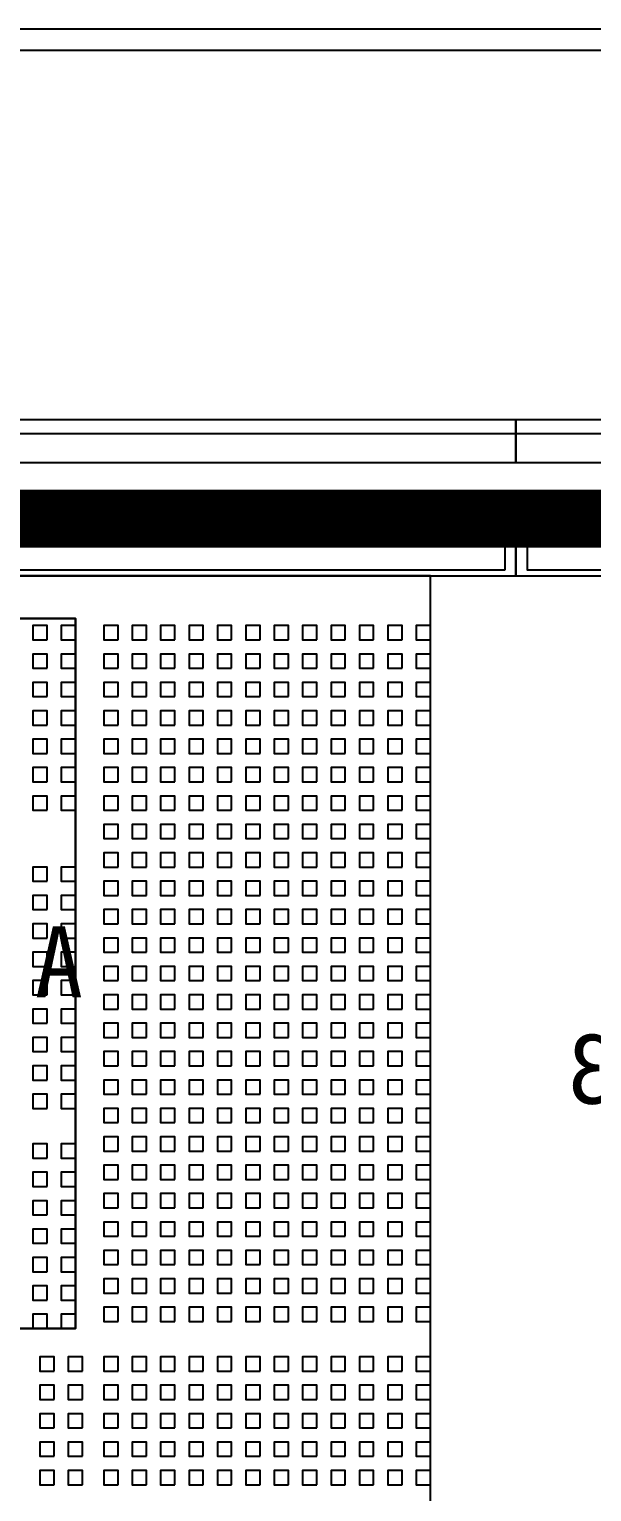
# Model space of a CAD drawing. Header units: millimetres. Extents: x 427 to 2444, y 137 to 817.
# Drawn here: x 1588.8869 to 1588.9266, y 289.1574 to 289.2604 of the extents above; entities that cross this region are included whole.
import ezdxf
from ezdxf.enums import TextEntityAlignment as Align

# ---------------------------------------------------------------- set-up
doc = ezdxf.new("R2010")
doc.units = ezdxf.units.MM
for name, color, linetype in [('L0', 211, 'Continuous'), ('L10', 2, 'Continuous'), ('L102', 91, 'Continuous'), ('L114', 213, 'Continuous'), ('L223', 133, 'Continuous'), ('L240', 60, 'Continuous'), ('L241', 200, 'Continuous'), ('L242', 51, 'Continuous'), ('L245', 53, 'Continuous'), ('L31', 1, 'Continuous'), ('L59', 140, 'Continuous'), ('L70', 190, 'Continuous'), ('L72', 70, 'Continuous'), ('L73', 110, 'Continuous'), ('L74', 230, 'Continuous'), ('L75', 30, 'Continuous'), ('L76', 131, 'Continuous'), ('L98', 150, 'Continuous')]:
    doc.layers.add(name, color=color, linetype=linetype)
doc.styles.add('txt', font='simhei.ttf')

# ---------------------------------------------------------------- blocks, each defined once
blk = doc.blocks.new('HX8394_F_PAD')
at = {"layer": 'L0'}
blk.add_lwpolyline([(-13.86, -0.4025), (-13.86, 0.4025), (13.86, 0.4025), (13.86, -0.4025), (-13.86, -0.4025)], close=True, dxfattribs=at)
at = {"layer": 'L10'}
blk.add_lwpolyline([(13.655998, 0.318498), (13.655998, 0.396502), (13.756002, 0.396502), (13.756002, 0.318498), (13.655998, 0.318498)], close=True, dxfattribs=at)
at = {"layer": 'L241'}
for points in [[(-13.9, -0.435), (-13.9, 0.435), (13.9, 0.435), (13.9, -0.435), (-13.9, -0.435)], [(13.656, 0.3185), (13.656, 0.3965), (13.756, 0.3965), (13.756, 0.3185), (13.656, 0.3185)]]:
    blk.add_lwpolyline(points, close=True, dxfattribs=at)
at = {"layer": 'L70'}
blk.add_lwpolyline([(13.656, 0.3185), (13.656, 0.3965), (13.756, 0.3965), (13.756, 0.3185), (13.656, 0.3185)], close=True, dxfattribs=at)
at = {"layer": 'L72'}
blk.add_lwpolyline([(13.656, 0.3185), (13.656, 0.3965), (13.756, 0.3965), (13.756, 0.3185), (13.656, 0.3185)], close=True, dxfattribs=at)
at = {"layer": 'L73'}
blk.add_lwpolyline([(13.656, 0.3185), (13.656, 0.3965), (13.756, 0.3965), (13.756, 0.3185), (13.656, 0.3185)], close=True, dxfattribs=at)
at = {"layer": 'L74'}
blk.add_lwpolyline([(13.656, 0.3185), (13.656, 0.3965), (13.756, 0.3965), (13.756, 0.3185), (13.656, 0.3185)], close=True, dxfattribs=at)
at = {"layer": 'L75'}
blk.add_lwpolyline([(13.656, 0.3185), (13.656, 0.3965), (13.756, 0.3965), (13.756, 0.3185), (13.656, 0.3185)], close=True, dxfattribs=at)
at = {"layer": 'L76'}
blk.add_lwpolyline([(13.656, 0.3185), (13.656, 0.3965), (13.756, 0.3965), (13.756, 0.3185), (13.656, 0.3185)], close=True, dxfattribs=at)
at = {"layer": 'L98'}
blk.add_lwpolyline([(13.655999, 0.318499), (13.655999, 0.396501), (13.756001, 0.396501), (13.756001, 0.318499), (13.655999, 0.318499)], close=True, dxfattribs=at)
blk = doc.blocks.new('ALI_KEY_MTOP_930UM')
at = {"layer": 'L223'}
blk.add_lwpolyline([(-0.025, -0.025), (-0.025, 0.025), (0.025, 0.025), (0.025, -0.025), (-0.025, -0.025)], close=True, dxfattribs=at)
at = {"layer": 'L241'}
blk.add_lwpolyline([(-0.025, -0.025), (-0.025, 0.025), (0.025, 0.025), (0.025, -0.025), (-0.025, -0.025)], close=True, dxfattribs=at)
at = {"layer": 'L242'}
for points in [[(-0.00875, -0.02), (-0.00875, -0.00875), (-0.02, -0.00875), (-0.02, 0.00875), (-0.00875, 0.00875), (-0.00875, 0.02), (0.00875, 0.02), (0.00875, 0.00875), (0.02, 0.00875), (0.02, -0.00875), (0.00875, -0.00875), (0.00875, -0.02), (-0.00875, -0.02)], [(-0.02, 0.013), (-0.02, 0.02), (-0.013, 0.02), (-0.013, 0.013), (-0.02, 0.013)]]:
    blk.add_lwpolyline(points, close=True, dxfattribs=at)
blk = doc.blocks.new('ILI9881C_AA_NTBUMP_PM_875UM')
at = {"layer": 'L241'}
blk.add_lwpolyline([(-13.92, -0.4375), (-13.92, 0.4375), (13.92, 0.4375), (13.92, -0.4375), (-13.92, -0.4375)], close=True, dxfattribs=at)
at = {"yscale": -1, "rotation": 180}
blk.add_blockref('ALI_KEY_MTOP_930UM', (13.706, 0.3725), dxfattribs=at)
blk = doc.blocks.new('JD9365Z_PAD_20170829_Y880')
at = {"layer": 'L241'}
for points in [[(-13.95, -0.41), (-13.95, 0.41), (13.95, 0.41), (13.95, -0.41), (-13.95, -0.41)], [(13.681, 0.351), (13.681, 0.401), (13.731, 0.401), (13.731, 0.351), (13.681, 0.351)]]:
    blk.add_lwpolyline(points, close=True, dxfattribs=at)
at = {"layer": 'L240', "style": 'txt'}
blk.add_text('DUMMY13', height=0.005, dxfattribs=at).set_placement((13.6345, 0.369333), align=Align.MIDDLE_CENTER)
blk = doc.blocks.new('NV3052C3P_BUMP_ORI_20190911')
at = {"layer": 'L241'}
blk.add_lwpolyline([(-13.8, -0.398), (-13.8, 0.398), (13.8, 0.398), (13.8, -0.398), (-13.8, -0.398)], close=True, dxfattribs=at)
at = {"layer": 'L242'}
blk.add_lwpolyline([(13.681, 0.335), (13.681, 0.385), (13.731, 0.385), (13.731, 0.335), (13.681, 0.335)], close=True, dxfattribs=at)
at = {"layer": 'L245', "style": 'txt'}
blk.add_text('AlignmentMarkR1', height=0.005, dxfattribs=at).set_placement((13.705973, 0.360833), align=Align.MIDDLE_CENTER)
blk = doc.blocks.new('AL_MARK_AUO')
at = {"layer": 'L31'}
for points in [[(0, 0.1605), (0, 0.1615), (0.001, 0.1615), (0.001, 0.1605), (0, 0.1605)], [(0.002, 0.1605), (0.002, 0.1615), (0.003, 0.1615), (0.003, 0.1605), (0.002, 0.1605)], [(0.004, 0.1605), (0.004, 0.1615), (0.005, 0.1615), (0.005, 0.1605), (0.004, 0.1605)], [(0.006, 0.1605), (0.006, 0.1615), (0.007, 0.1615), (0.007, 0.1605), (0.006, 0.1605)], [(0.008, 0.1605), (0.008, 0.1615), (0.009, 0.1615), (0.009, 0.1605), (0.008, 0.1605)], [(0.01, 0.1605), (0.01, 0.1615), (0.011, 0.1615), (0.011, 0.1605), (0.01, 0.1605)], [(0.012, 0.1605), (0.012, 0.1615), (0.013, 0.1615), (0.013, 0.1605), (0.012, 0.1605)], [(0.014, 0.1605), (0.014, 0.1615), (0.015, 0.1615), (0.015, 0.1605), (0.014, 0.1605)], [(0.016, 0.1605), (0.016, 0.1615), (0.017, 0.1615), (0.017, 0.1605), (0.016, 0.1605)], [(0.018, 0.1605), (0.018, 0.1615), (0.019, 0.1615), (0.019, 0.1605), (0.018, 0.1605)], [(0.02, 0.1605), (0.02, 0.1615), (0.021, 0.1615), (0.021, 0.1605), (0.02, 0.1605)], [(0.022, 0.1605), (0.022, 0.1615), (0.023, 0.1615), (0.023, 0.1605), (0.022, 0.1605)], [(0.025, 0.1605), (0.025, 0.1615), (0.026, 0.1615), (0.026, 0.1605), (0.025, 0.1605)], [(0.027, 0.1605), (0.027, 0.1615), (0.028, 0.1615), (0.028, 0.1605), (0.027, 0.1605)], [(0, 0.1585), (0, 0.1595), (0.001, 0.1595), (0.001, 0.1585), (0, 0.1585)], [(0.002, 0.1585), (0.002, 0.1595), (0.003, 0.1595), (0.003, 0.1585), (0.002, 0.1585)], [(0.004, 0.1585), (0.004, 0.1595), (0.005, 0.1595), (0.005, 0.1585), (0.004, 0.1585)], [(0.006, 0.1585), (0.006, 0.1595), (0.007, 0.1595), (0.007, 0.1585), (0.006, 0.1585)], [(0.008, 0.1585), (0.008, 0.1595), (0.009, 0.1595), (0.009, 0.1585), (0.008, 0.1585)], [(0.01, 0.1585), (0.01, 0.1595), (0.011, 0.1595), (0.011, 0.1585), (0.01, 0.1585)], [(0.012, 0.1585), (0.012, 0.1595), (0.013, 0.1595), (0.013, 0.1585), (0.012, 0.1585)], [(0.014, 0.1585), (0.014, 0.1595), (0.015, 0.1595), (0.015, 0.1585), (0.014, 0.1585)], [(0.016, 0.1585), (0.016, 0.1595), (0.017, 0.1595), (0.017, 0.1585), (0.016, 0.1585)], [(0.018, 0.1585), (0.018, 0.1595), (0.019, 0.1595), (0.019, 0.1585), (0.018, 0.1585)], [(0.02, 0.1585), (0.02, 0.1595), (0.021, 0.1595), (0.021, 0.1585), (0.02, 0.1585)], [(0.022, 0.1585), (0.022, 0.1595), (0.023, 0.1595), (0.023, 0.1585), (0.022, 0.1585)], [(0.025, 0.1585), (0.025, 0.1595), (0.026, 0.1595), (0.026, 0.1585), (0.025, 0.1585)], [(0.027, 0.1585), (0.027, 0.1595), (0.028, 0.1595), (0.028, 0.1585), (0.027, 0.1585)], [(0, 0.1565), (0, 0.1575), (0.001, 0.1575), (0.001, 0.1565), (0, 0.1565)], [(0.002, 0.1565), (0.002, 0.1575), (0.003, 0.1575), (0.003, 0.1565), (0.002, 0.1565)], [(0.004, 0.1565), (0.004, 0.1575), (0.005, 0.1575), (0.005, 0.1565), (0.004, 0.1565)], [(0.006, 0.1565), (0.006, 0.1575), (0.007, 0.1575), (0.007, 0.1565), (0.006, 0.1565)], [(0.008, 0.1565), (0.008, 0.1575), (0.009, 0.1575), (0.009, 0.1565), (0.008, 0.1565)], [(0.01, 0.1565), (0.01, 0.1575), (0.011, 0.1575), (0.011, 0.1565), (0.01, 0.1565)], [(0.012, 0.1565), (0.012, 0.1575), (0.013, 0.1575), (0.013, 0.1565), (0.012, 0.1565)], [(0.014, 0.1565), (0.014, 0.1575), (0.015, 0.1575), (0.015, 0.1565), (0.014, 0.1565)], [(0.016, 0.1565), (0.016, 0.1575), (0.017, 0.1575), (0.017, 0.1565), (0.016, 0.1565)], [(0.018, 0.1565), (0.018, 0.1575), (0.019, 0.1575), (0.019, 0.1565), (0.018, 0.1565)], [(0.02, 0.1565), (0.02, 0.1575), (0.021, 0.1575), (0.021, 0.1565), (0.02, 0.1565)], [(0.022, 0.1565), (0.022, 0.1575), (0.023, 0.1575), (0.023, 0.1565), (0.022, 0.1565)], [(0.025, 0.1565), (0.025, 0.1575), (0.026, 0.1575), (0.026, 0.1565), (0.025, 0.1565)], [(0.027, 0.1565), (0.027, 0.1575), (0.028, 0.1575), (0.028, 0.1565), (0.027, 0.1565)], [(0, 0.1545), (0, 0.1555), (0.001, 0.1555), (0.001, 0.1545), (0, 0.1545)], [(0.002, 0.1545), (0.002, 0.1555), (0.003, 0.1555), (0.003, 0.1545), (0.002, 0.1545)], [(0.004, 0.1545), (0.004, 0.1555), (0.005, 0.1555), (0.005, 0.1545), (0.004, 0.1545)], [(0.006, 0.1545), (0.006, 0.1555), (0.007, 0.1555), (0.007, 0.1545), (0.006, 0.1545)], [(0.008, 0.1545), (0.008, 0.1555), (0.009, 0.1555), (0.009, 0.1545), (0.008, 0.1545)], [(0.01, 0.1545), (0.01, 0.1555), (0.011, 0.1555), (0.011, 0.1545), (0.01, 0.1545)], [(0.012, 0.1545), (0.012, 0.1555), (0.013, 0.1555), (0.013, 0.1545), (0.012, 0.1545)], [(0.014, 0.1545), (0.014, 0.1555), (0.015, 0.1555), (0.015, 0.1545), (0.014, 0.1545)], [(0.016, 0.1545), (0.016, 0.1555), (0.017, 0.1555), (0.017, 0.1545), (0.016, 0.1545)], [(0.018, 0.1545), (0.018, 0.1555), (0.019, 0.1555), (0.019, 0.1545), (0.018, 0.1545)], [(0.02, 0.1545), (0.02, 0.1555), (0.021, 0.1555), (0.021, 0.1545), (0.02, 0.1545)], [(0.022, 0.1545), (0.022, 0.1555), (0.023, 0.1555), (0.023, 0.1545), (0.022, 0.1545)], [(0.025, 0.1545), (0.025, 0.1555), (0.026, 0.1555), (0.026, 0.1545), (0.025, 0.1545)], [(0.027, 0.1545), (0.027, 0.1555), (0.028, 0.1555), (0.028, 0.1545), (0.027, 0.1545)], [(0, 0.1525), (0, 0.1535), (0.001, 0.1535), (0.001, 0.1525), (0, 0.1525)], [(0.002, 0.1525), (0.002, 0.1535), (0.003, 0.1535), (0.003, 0.1525), (0.002, 0.1525)], [(0.004, 0.1525), (0.004, 0.1535), (0.005, 0.1535), (0.005, 0.1525), (0.004, 0.1525)], [(0.006, 0.1525), (0.006, 0.1535), (0.007, 0.1535), (0.007, 0.1525), (0.006, 0.1525)], [(0.008, 0.1525), (0.008, 0.1535), (0.009, 0.1535), (0.009, 0.1525), (0.008, 0.1525)], [(0.01, 0.1525), (0.01, 0.1535), (0.011, 0.1535), (0.011, 0.1525), (0.01, 0.1525)], [(0.012, 0.1525), (0.012, 0.1535), (0.013, 0.1535), (0.013, 0.1525), (0.012, 0.1525)], [(0.014, 0.1525), (0.014, 0.1535), (0.015, 0.1535), (0.015, 0.1525), (0.014, 0.1525)], [(0.016, 0.1525), (0.016, 0.1535), (0.017, 0.1535), (0.017, 0.1525), (0.016, 0.1525)], [(0.018, 0.1525), (0.018, 0.1535), (0.019, 0.1535), (0.019, 0.1525), (0.018, 0.1525)], [(0.02, 0.1525), (0.02, 0.1535), (0.021, 0.1535), (0.021, 0.1525), (0.02, 0.1525)], [(0.022, 0.1525), (0.022, 0.1535), (0.023, 0.1535), (0.023, 0.1525), (0.022, 0.1525)], [(0.025, 0.1525), (0.025, 0.1535), (0.026, 0.1535), (0.026, 0.1525), (0.025, 0.1525)], [(0.027, 0.1525), (0.027, 0.1535), (0.028, 0.1535), (0.028, 0.1525), (0.027, 0.1525)], [(0, 0.1505), (0, 0.1515), (0.001, 0.1515), (0.001, 0.1505), (0, 0.1505)], [(0.002, 0.1505), (0.002, 0.1515), (0.003, 0.1515), (0.003, 0.1505), (0.002, 0.1505)], [(0.004, 0.1505), (0.004, 0.1515), (0.005, 0.1515), (0.005, 0.1505), (0.004, 0.1505)], [(0.006, 0.1505), (0.006, 0.1515), (0.007, 0.1515), (0.007, 0.1505), (0.006, 0.1505)], [(0.008, 0.1505), (0.008, 0.1515), (0.009, 0.1515), (0.009, 0.1505), (0.008, 0.1505)], [(0.01, 0.1505), (0.01, 0.1515), (0.011, 0.1515), (0.011, 0.1505), (0.01, 0.1505)], [(0.012, 0.1505), (0.012, 0.1515), (0.013, 0.1515), (0.013, 0.1505), (0.012, 0.1505)], [(0.014, 0.1505), (0.014, 0.1515), (0.015, 0.1515), (0.015, 0.1505), (0.014, 0.1505)], [(0.016, 0.1505), (0.016, 0.1515), (0.017, 0.1515), (0.017, 0.1505), (0.016, 0.1505)], [(0.018, 0.1505), (0.018, 0.1515), (0.019, 0.1515), (0.019, 0.1505), (0.018, 0.1505)], [(0.02, 0.1505), (0.02, 0.1515), (0.021, 0.1515), (0.021, 0.1505), (0.02, 0.1505)], [(0.022, 0.1505), (0.022, 0.1515), (0.023, 0.1515), (0.023, 0.1505), (0.022, 0.1505)], [(0.025, 0.1505), (0.025, 0.1515), (0.026, 0.1515), (0.026, 0.1505), (0.025, 0.1505)], [(0.027, 0.1505), (0.027, 0.1515), (0.028, 0.1515), (0.028, 0.1505), (0.027, 0.1505)], [(0, 0.1485), (0, 0.1495), (0.001, 0.1495), (0.001, 0.1485), (0, 0.1485)], [(0.002, 0.1485), (0.002, 0.1495), (0.003, 0.1495), (0.003, 0.1485), (0.002, 0.1485)], [(0.004, 0.1485), (0.004, 0.1495), (0.005, 0.1495), (0.005, 0.1485), (0.004, 0.1485)], [(0.006, 0.1485), (0.006, 0.1495), (0.007, 0.1495), (0.007, 0.1485), (0.006, 0.1485)], [(0.008, 0.1485), (0.008, 0.1495), (0.009, 0.1495), (0.009, 0.1485), (0.008, 0.1485)], [(0.01, 0.1485), (0.01, 0.1495), (0.011, 0.1495), (0.011, 0.1485), (0.01, 0.1485)], [(0.012, 0.1485), (0.012, 0.1495), (0.013, 0.1495), (0.013, 0.1485), (0.012, 0.1485)], [(0.014, 0.1485), (0.014, 0.1495), (0.015, 0.1495), (0.015, 0.1485), (0.014, 0.1485)], [(0.016, 0.1485), (0.016, 0.1495), (0.017, 0.1495), (0.017, 0.1485), (0.016, 0.1485)], [(0.018, 0.1485), (0.018, 0.1495), (0.019, 0.1495), (0.019, 0.1485), (0.018, 0.1485)], [(0.02, 0.1485), (0.02, 0.1495), (0.021, 0.1495), (0.021, 0.1485), (0.02, 0.1485)], [(0.022, 0.1485), (0.022, 0.1495), (0.023, 0.1495), (0.023, 0.1485), (0.022, 0.1485)], [(0.025, 0.1485), (0.025, 0.1495), (0.026, 0.1495), (0.026, 0.1485), (0.025, 0.1485)], [(0.027, 0.1485), (0.027, 0.1495), (0.028, 0.1495), (0.028, 0.1485), (0.027, 0.1485)], [(0, 0.1465), (0, 0.1475), (0.001, 0.1475), (0.001, 0.1465), (0, 0.1465)], [(0.002, 0.1465), (0.002, 0.1475), (0.003, 0.1475), (0.003, 0.1465), (0.002, 0.1465)], [(0.004, 0.1465), (0.004, 0.1475), (0.005, 0.1475), (0.005, 0.1465), (0.004, 0.1465)], [(0.006, 0.1465), (0.006, 0.1475), (0.007, 0.1475), (0.007, 0.1465), (0.006, 0.1465)], [(0.008, 0.1465), (0.008, 0.1475), (0.009, 0.1475), (0.009, 0.1465), (0.008, 0.1465)], [(0.01, 0.1465), (0.01, 0.1475), (0.011, 0.1475), (0.011, 0.1465), (0.01, 0.1465)], [(0.012, 0.1465), (0.012, 0.1475), (0.013, 0.1475), (0.013, 0.1465), (0.012, 0.1465)], [(0.014, 0.1465), (0.014, 0.1475), (0.015, 0.1475), (0.015, 0.1465), (0.014, 0.1465)], [(0.016, 0.1465), (0.016, 0.1475), (0.017, 0.1475), (0.017, 0.1465), (0.016, 0.1465)], [(0.018, 0.1465), (0.018, 0.1475), (0.019, 0.1475), (0.019, 0.1465), (0.018, 0.1465)], [(0.02, 0.1465), (0.02, 0.1475), (0.021, 0.1475), (0.021, 0.1465), (0.02, 0.1465)], [(0.022, 0.1465), (0.022, 0.1475), (0.023, 0.1475), (0.023, 0.1465), (0.022, 0.1465)], [(0, 0.1445), (0, 0.1455), (0.001, 0.1455), (0.001, 0.1445), (0, 0.1445)], [(0.002, 0.1445), (0.002, 0.1455), (0.003, 0.1455), (0.003, 0.1445), (0.002, 0.1445)], [(0.004, 0.1445), (0.004, 0.1455), (0.005, 0.1455), (0.005, 0.1445), (0.004, 0.1445)], [(0.006, 0.1445), (0.006, 0.1455), (0.007, 0.1455), (0.007, 0.1445), (0.006, 0.1445)], [(0.008, 0.1445), (0.008, 0.1455), (0.009, 0.1455), (0.009, 0.1445), (0.008, 0.1445)], [(0.01, 0.1445), (0.01, 0.1455), (0.011, 0.1455), (0.011, 0.1445), (0.01, 0.1445)], [(0.012, 0.1445), (0.012, 0.1455), (0.013, 0.1455), (0.013, 0.1445), (0.012, 0.1445)], [(0.014, 0.1445), (0.014, 0.1455), (0.015, 0.1455), (0.015, 0.1445), (0.014, 0.1445)], [(0.016, 0.1445), (0.016, 0.1455), (0.017, 0.1455), (0.017, 0.1445), (0.016, 0.1445)], [(0.018, 0.1445), (0.018, 0.1455), (0.019, 0.1455), (0.019, 0.1445), (0.018, 0.1445)], [(0.02, 0.1445), (0.02, 0.1455), (0.021, 0.1455), (0.021, 0.1445), (0.02, 0.1445)], [(0.022, 0.1445), (0.022, 0.1455), (0.023, 0.1455), (0.023, 0.1445), (0.022, 0.1445)], [(0.025, 0.1435), (0.025, 0.1445), (0.026, 0.1445), (0.026, 0.1435), (0.025, 0.1435)], [(0.027, 0.1435), (0.027, 0.1445), (0.028, 0.1445), (0.028, 0.1435), (0.027, 0.1435)], [(0, 0.1425), (0, 0.1435), (0.001, 0.1435), (0.001, 0.1425), (0, 0.1425)], [(0.002, 0.1425), (0.002, 0.1435), (0.003, 0.1435), (0.003, 0.1425), (0.002, 0.1425)], [(0.004, 0.1425), (0.004, 0.1435), (0.005, 0.1435), (0.005, 0.1425), (0.004, 0.1425)], [(0.006, 0.1425), (0.006, 0.1435), (0.007, 0.1435), (0.007, 0.1425), (0.006, 0.1425)], [(0.008, 0.1425), (0.008, 0.1435), (0.009, 0.1435), (0.009, 0.1425), (0.008, 0.1425)], [(0.01, 0.1425), (0.01, 0.1435), (0.011, 0.1435), (0.011, 0.1425), (0.01, 0.1425)], [(0.012, 0.1425), (0.012, 0.1435), (0.013, 0.1435), (0.013, 0.1425), (0.012, 0.1425)], [(0.014, 0.1425), (0.014, 0.1435), (0.015, 0.1435), (0.015, 0.1425), (0.014, 0.1425)], [(0.016, 0.1425), (0.016, 0.1435), (0.017, 0.1435), (0.017, 0.1425), (0.016, 0.1425)], [(0.018, 0.1425), (0.018, 0.1435), (0.019, 0.1435), (0.019, 0.1425), (0.018, 0.1425)], [(0.02, 0.1425), (0.02, 0.1435), (0.021, 0.1435), (0.021, 0.1425), (0.02, 0.1425)], [(0.022, 0.1425), (0.022, 0.1435), (0.023, 0.1435), (0.023, 0.1425), (0.022, 0.1425)], [(0.025, 0.1415), (0.025, 0.1425), (0.026, 0.1425), (0.026, 0.1415), (0.025, 0.1415)], [(0.027, 0.1415), (0.027, 0.1425), (0.028, 0.1425), (0.028, 0.1415), (0.027, 0.1415)], [(0, 0.1405), (0, 0.1415), (0.001, 0.1415), (0.001, 0.1405), (0, 0.1405)], [(0.002, 0.1405), (0.002, 0.1415), (0.003, 0.1415), (0.003, 0.1405), (0.002, 0.1405)], [(0.004, 0.1405), (0.004, 0.1415), (0.005, 0.1415), (0.005, 0.1405), (0.004, 0.1405)], [(0.006, 0.1405), (0.006, 0.1415), (0.007, 0.1415), (0.007, 0.1405), (0.006, 0.1405)], [(0.008, 0.1405), (0.008, 0.1415), (0.009, 0.1415), (0.009, 0.1405), (0.008, 0.1405)], [(0.01, 0.1405), (0.01, 0.1415), (0.011, 0.1415), (0.011, 0.1405), (0.01, 0.1405)], [(0.012, 0.1405), (0.012, 0.1415), (0.013, 0.1415), (0.013, 0.1405), (0.012, 0.1405)], [(0.014, 0.1405), (0.014, 0.1415), (0.015, 0.1415), (0.015, 0.1405), (0.014, 0.1405)], [(0.016, 0.1405), (0.016, 0.1415), (0.017, 0.1415), (0.017, 0.1405), (0.016, 0.1405)], [(0.018, 0.1405), (0.018, 0.1415), (0.019, 0.1415), (0.019, 0.1405), (0.018, 0.1405)], [(0.02, 0.1405), (0.02, 0.1415), (0.021, 0.1415), (0.021, 0.1405), (0.02, 0.1405)], [(0.022, 0.1405), (0.022, 0.1415), (0.023, 0.1415), (0.023, 0.1405), (0.022, 0.1405)], [(0.025, 0.1395), (0.025, 0.1405), (0.026, 0.1405), (0.026, 0.1395), (0.025, 0.1395)], [(0.027, 0.1395), (0.027, 0.1405), (0.028, 0.1405), (0.028, 0.1395), (0.027, 0.1395)], [(0, 0.1385), (0, 0.1395), (0.001, 0.1395), (0.001, 0.1385), (0, 0.1385)], [(0.002, 0.1385), (0.002, 0.1395), (0.003, 0.1395), (0.003, 0.1385), (0.002, 0.1385)], [(0.004, 0.1385), (0.004, 0.1395), (0.005, 0.1395), (0.005, 0.1385), (0.004, 0.1385)], [(0.006, 0.1385), (0.006, 0.1395), (0.007, 0.1395), (0.007, 0.1385), (0.006, 0.1385)], [(0.008, 0.1385), (0.008, 0.1395), (0.009, 0.1395), (0.009, 0.1385), (0.008, 0.1385)], [(0.01, 0.1385), (0.01, 0.1395), (0.011, 0.1395), (0.011, 0.1385), (0.01, 0.1385)], [(0.012, 0.1385), (0.012, 0.1395), (0.013, 0.1395), (0.013, 0.1385), (0.012, 0.1385)], [(0.014, 0.1385), (0.014, 0.1395), (0.015, 0.1395), (0.015, 0.1385), (0.014, 0.1385)], [(0.016, 0.1385), (0.016, 0.1395), (0.017, 0.1395), (0.017, 0.1385), (0.016, 0.1385)], [(0.018, 0.1385), (0.018, 0.1395), (0.019, 0.1395), (0.019, 0.1385), (0.018, 0.1385)], [(0.02, 0.1385), (0.02, 0.1395), (0.021, 0.1395), (0.021, 0.1385), (0.02, 0.1385)], [(0.022, 0.1385), (0.022, 0.1395), (0.023, 0.1395), (0.023, 0.1385), (0.022, 0.1385)], [(0.025, 0.1375), (0.025, 0.1385), (0.026, 0.1385), (0.026, 0.1375), (0.025, 0.1375)], [(0.027, 0.1375), (0.027, 0.1385), (0.028, 0.1385), (0.028, 0.1375), (0.027, 0.1375)], [(0, 0.1365), (0, 0.1375), (0.001, 0.1375), (0.001, 0.1365), (0, 0.1365)], [(0.002, 0.1365), (0.002, 0.1375), (0.003, 0.1375), (0.003, 0.1365), (0.002, 0.1365)], [(0.004, 0.1365), (0.004, 0.1375), (0.005, 0.1375), (0.005, 0.1365), (0.004, 0.1365)], [(0.006, 0.1365), (0.006, 0.1375), (0.007, 0.1375), (0.007, 0.1365), (0.006, 0.1365)], [(0.008, 0.1365), (0.008, 0.1375), (0.009, 0.1375), (0.009, 0.1365), (0.008, 0.1365)], [(0.01, 0.1365), (0.01, 0.1375), (0.011, 0.1375), (0.011, 0.1365), (0.01, 0.1365)], [(0.012, 0.1365), (0.012, 0.1375), (0.013, 0.1375), (0.013, 0.1365), (0.012, 0.1365)], [(0.014, 0.1365), (0.014, 0.1375), (0.015, 0.1375), (0.015, 0.1365), (0.014, 0.1365)], [(0.016, 0.1365), (0.016, 0.1375), (0.017, 0.1375), (0.017, 0.1365), (0.016, 0.1365)], [(0.018, 0.1365), (0.018, 0.1375), (0.019, 0.1375), (0.019, 0.1365), (0.018, 0.1365)], [(0.02, 0.1365), (0.02, 0.1375), (0.021, 0.1375), (0.021, 0.1365), (0.02, 0.1365)], [(0.022, 0.1365), (0.022, 0.1375), (0.023, 0.1375), (0.023, 0.1365), (0.022, 0.1365)], [(0.025, 0.1355), (0.025, 0.1365), (0.026, 0.1365), (0.026, 0.1355), (0.025, 0.1355)], [(0.025, 0.1355), (0.025, 0.1365), (0.026, 0.1365), (0.026, 0.1355), (0.025, 0.1355)], [(0.027, 0.1355), (0.027, 0.1365), (0.028, 0.1365), (0.028, 0.1355), (0.027, 0.1355)], [(0.027, 0.1355), (0.027, 0.1365), (0.028, 0.1365), (0.028, 0.1355), (0.027, 0.1355)], [(0, 0.1345), (0, 0.1355), (0.001, 0.1355), (0.001, 0.1345), (0, 0.1345)], [(0.002, 0.1345), (0.002, 0.1355), (0.003, 0.1355), (0.003, 0.1345), (0.002, 0.1345)], [(0.004, 0.1345), (0.004, 0.1355), (0.005, 0.1355), (0.005, 0.1345), (0.004, 0.1345)], [(0.006, 0.1345), (0.006, 0.1355), (0.007, 0.1355), (0.007, 0.1345), (0.006, 0.1345)], [(0.008, 0.1345), (0.008, 0.1355), (0.009, 0.1355), (0.009, 0.1345), (0.008, 0.1345)], [(0.01, 0.1345), (0.01, 0.1355), (0.011, 0.1355), (0.011, 0.1345), (0.01, 0.1345)], [(0.012, 0.1345), (0.012, 0.1355), (0.013, 0.1355), (0.013, 0.1345), (0.012, 0.1345)], [(0.014, 0.1345), (0.014, 0.1355), (0.015, 0.1355), (0.015, 0.1345), (0.014, 0.1345)], [(0.016, 0.1345), (0.016, 0.1355), (0.017, 0.1355), (0.017, 0.1345), (0.016, 0.1345)], [(0.018, 0.1345), (0.018, 0.1355), (0.019, 0.1355), (0.019, 0.1345), (0.018, 0.1345)], [(0.02, 0.1345), (0.02, 0.1355), (0.021, 0.1355), (0.021, 0.1345), (0.02, 0.1345)], [(0.022, 0.1345), (0.022, 0.1355), (0.023, 0.1355), (0.023, 0.1345), (0.022, 0.1345)], [(0.025, 0.1335), (0.025, 0.1345), (0.026, 0.1345), (0.026, 0.1335), (0.025, 0.1335)], [(0.027, 0.1335), (0.027, 0.1345), (0.028, 0.1345), (0.028, 0.1335), (0.027, 0.1335)], [(0, 0.1325), (0, 0.1335), (0.001, 0.1335), (0.001, 0.1325), (0, 0.1325)], [(0.002, 0.1325), (0.002, 0.1335), (0.003, 0.1335), (0.003, 0.1325), (0.002, 0.1325)], [(0.004, 0.1325), (0.004, 0.1335), (0.005, 0.1335), (0.005, 0.1325), (0.004, 0.1325)], [(0.006, 0.1325), (0.006, 0.1335), (0.007, 0.1335), (0.007, 0.1325), (0.006, 0.1325)], [(0.008, 0.1325), (0.008, 0.1335), (0.009, 0.1335), (0.009, 0.1325), (0.008, 0.1325)], [(0.01, 0.1325), (0.01, 0.1335), (0.011, 0.1335), (0.011, 0.1325), (0.01, 0.1325)], [(0.012, 0.1325), (0.012, 0.1335), (0.013, 0.1335), (0.013, 0.1325), (0.012, 0.1325)], [(0.014, 0.1325), (0.014, 0.1335), (0.015, 0.1335), (0.015, 0.1325), (0.014, 0.1325)], [(0.016, 0.1325), (0.016, 0.1335), (0.017, 0.1335), (0.017, 0.1325), (0.016, 0.1325)], [(0.018, 0.1325), (0.018, 0.1335), (0.019, 0.1335), (0.019, 0.1325), (0.018, 0.1325)], [(0.02, 0.1325), (0.02, 0.1335), (0.021, 0.1335), (0.021, 0.1325), (0.02, 0.1325)], [(0.022, 0.1325), (0.022, 0.1335), (0.023, 0.1335), (0.023, 0.1325), (0.022, 0.1325)], [(0.025, 0.1315), (0.025, 0.1325), (0.026, 0.1325), (0.026, 0.1315), (0.025, 0.1315)], [(0.027, 0.1315), (0.027, 0.1325), (0.028, 0.1325), (0.028, 0.1315), (0.027, 0.1315)], [(0, 0.1305), (0, 0.1315), (0.001, 0.1315), (0.001, 0.1305), (0, 0.1305)], [(0.002, 0.1305), (0.002, 0.1315), (0.003, 0.1315), (0.003, 0.1305), (0.002, 0.1305)], [(0.004, 0.1305), (0.004, 0.1315), (0.005, 0.1315), (0.005, 0.1305), (0.004, 0.1305)], [(0.006, 0.1305), (0.006, 0.1315), (0.007, 0.1315), (0.007, 0.1305), (0.006, 0.1305)], [(0.008, 0.1305), (0.008, 0.1315), (0.009, 0.1315), (0.009, 0.1305), (0.008, 0.1305)], [(0.01, 0.1305), (0.01, 0.1315), (0.011, 0.1315), (0.011, 0.1305), (0.01, 0.1305)], [(0.012, 0.1305), (0.012, 0.1315), (0.013, 0.1315), (0.013, 0.1305), (0.012, 0.1305)], [(0.014, 0.1305), (0.014, 0.1315), (0.015, 0.1315), (0.015, 0.1305), (0.014, 0.1305)], [(0.016, 0.1305), (0.016, 0.1315), (0.017, 0.1315), (0.017, 0.1305), (0.016, 0.1305)], [(0.018, 0.1305), (0.018, 0.1315), (0.019, 0.1315), (0.019, 0.1305), (0.018, 0.1305)], [(0.02, 0.1305), (0.02, 0.1315), (0.021, 0.1315), (0.021, 0.1305), (0.02, 0.1305)], [(0.022, 0.1305), (0.022, 0.1315), (0.023, 0.1315), (0.023, 0.1305), (0.022, 0.1305)], [(0.025, 0.1295), (0.025, 0.1305), (0.026, 0.1305), (0.026, 0.1295), (0.025, 0.1295)], [(0.027, 0.1295), (0.027, 0.1305), (0.028, 0.1305), (0.028, 0.1295), (0.027, 0.1295)], [(0, 0.1285), (0, 0.1295), (0.001, 0.1295), (0.001, 0.1285), (0, 0.1285)], [(0.002, 0.1285), (0.002, 0.1295), (0.003, 0.1295), (0.003, 0.1285), (0.002, 0.1285)], [(0.004, 0.1285), (0.004, 0.1295), (0.005, 0.1295), (0.005, 0.1285), (0.004, 0.1285)], [(0.006, 0.1285), (0.006, 0.1295), (0.007, 0.1295), (0.007, 0.1285), (0.006, 0.1285)], [(0.008, 0.1285), (0.008, 0.1295), (0.009, 0.1295), (0.009, 0.1285), (0.008, 0.1285)], [(0.01, 0.1285), (0.01, 0.1295), (0.011, 0.1295), (0.011, 0.1285), (0.01, 0.1285)], [(0.012, 0.1285), (0.012, 0.1295), (0.013, 0.1295), (0.013, 0.1285), (0.012, 0.1285)], [(0.014, 0.1285), (0.014, 0.1295), (0.015, 0.1295), (0.015, 0.1285), (0.014, 0.1285)], [(0.016, 0.1285), (0.016, 0.1295), (0.017, 0.1295), (0.017, 0.1285), (0.016, 0.1285)], [(0.018, 0.1285), (0.018, 0.1295), (0.019, 0.1295), (0.019, 0.1285), (0.018, 0.1285)], [(0.02, 0.1285), (0.02, 0.1295), (0.021, 0.1295), (0.021, 0.1285), (0.02, 0.1285)], [(0.022, 0.1285), (0.022, 0.1295), (0.023, 0.1295), (0.023, 0.1285), (0.022, 0.1285)], [(0.025, 0.1275), (0.025, 0.1285), (0.026, 0.1285), (0.026, 0.1275), (0.025, 0.1275)], [(0.027, 0.1275), (0.027, 0.1285), (0.028, 0.1285), (0.028, 0.1275), (0.027, 0.1275)], [(0, 0.1265), (0, 0.1275), (0.001, 0.1275), (0.001, 0.1265), (0, 0.1265)], [(0.002, 0.1265), (0.002, 0.1275), (0.003, 0.1275), (0.003, 0.1265), (0.002, 0.1265)], [(0.004, 0.1265), (0.004, 0.1275), (0.005, 0.1275), (0.005, 0.1265), (0.004, 0.1265)], [(0.006, 0.1265), (0.006, 0.1275), (0.007, 0.1275), (0.007, 0.1265), (0.006, 0.1265)], [(0.008, 0.1265), (0.008, 0.1275), (0.009, 0.1275), (0.009, 0.1265), (0.008, 0.1265)], [(0.01, 0.1265), (0.01, 0.1275), (0.011, 0.1275), (0.011, 0.1265), (0.01, 0.1265)], [(0.012, 0.1265), (0.012, 0.1275), (0.013, 0.1275), (0.013, 0.1265), (0.012, 0.1265)], [(0.014, 0.1265), (0.014, 0.1275), (0.015, 0.1275), (0.015, 0.1265), (0.014, 0.1265)], [(0.016, 0.1265), (0.016, 0.1275), (0.017, 0.1275), (0.017, 0.1265), (0.016, 0.1265)], [(0.018, 0.1265), (0.018, 0.1275), (0.019, 0.1275), (0.019, 0.1265), (0.018, 0.1265)], [(0.02, 0.1265), (0.02, 0.1275), (0.021, 0.1275), (0.021, 0.1265), (0.02, 0.1265)], [(0.022, 0.1265), (0.022, 0.1275), (0.023, 0.1275), (0.023, 0.1265), (0.022, 0.1265)], [(0, 0.1245), (0, 0.1255), (0.001, 0.1255), (0.001, 0.1245), (0, 0.1245)], [(0.002, 0.1245), (0.002, 0.1255), (0.003, 0.1255), (0.003, 0.1245), (0.002, 0.1245)], [(0.004, 0.1245), (0.004, 0.1255), (0.005, 0.1255), (0.005, 0.1245), (0.004, 0.1245)], [(0.006, 0.1245), (0.006, 0.1255), (0.007, 0.1255), (0.007, 0.1245), (0.006, 0.1245)], [(0.008, 0.1245), (0.008, 0.1255), (0.009, 0.1255), (0.009, 0.1245), (0.008, 0.1245)], [(0.01, 0.1245), (0.01, 0.1255), (0.011, 0.1255), (0.011, 0.1245), (0.01, 0.1245)], [(0.012, 0.1245), (0.012, 0.1255), (0.013, 0.1255), (0.013, 0.1245), (0.012, 0.1245)], [(0.014, 0.1245), (0.014, 0.1255), (0.015, 0.1255), (0.015, 0.1245), (0.014, 0.1245)], [(0.016, 0.1245), (0.016, 0.1255), (0.017, 0.1255), (0.017, 0.1245), (0.016, 0.1245)], [(0.018, 0.1245), (0.018, 0.1255), (0.019, 0.1255), (0.019, 0.1245), (0.018, 0.1245)], [(0.02, 0.1245), (0.02, 0.1255), (0.021, 0.1255), (0.021, 0.1245), (0.02, 0.1245)], [(0.022, 0.1245), (0.022, 0.1255), (0.023, 0.1255), (0.023, 0.1245), (0.022, 0.1245)], [(0.025, 0.124), (0.025, 0.125), (0.026, 0.125), (0.026, 0.124), (0.025, 0.124)], [(0.027, 0.124), (0.027, 0.125), (0.028, 0.125), (0.028, 0.124), (0.027, 0.124)], [(0, 0.1225), (0, 0.1235), (0.001, 0.1235), (0.001, 0.1225), (0, 0.1225)], [(0.002, 0.1225), (0.002, 0.1235), (0.003, 0.1235), (0.003, 0.1225), (0.002, 0.1225)], [(0.004, 0.1225), (0.004, 0.1235), (0.005, 0.1235), (0.005, 0.1225), (0.004, 0.1225)], [(0.006, 0.1225), (0.006, 0.1235), (0.007, 0.1235), (0.007, 0.1225), (0.006, 0.1225)], [(0.008, 0.1225), (0.008, 0.1235), (0.009, 0.1235), (0.009, 0.1225), (0.008, 0.1225)], [(0.01, 0.1225), (0.01, 0.1235), (0.011, 0.1235), (0.011, 0.1225), (0.01, 0.1225)], [(0.012, 0.1225), (0.012, 0.1235), (0.013, 0.1235), (0.013, 0.1225), (0.012, 0.1225)], [(0.014, 0.1225), (0.014, 0.1235), (0.015, 0.1235), (0.015, 0.1225), (0.014, 0.1225)], [(0.016, 0.1225), (0.016, 0.1235), (0.017, 0.1235), (0.017, 0.1225), (0.016, 0.1225)], [(0.018, 0.1225), (0.018, 0.1235), (0.019, 0.1235), (0.019, 0.1225), (0.018, 0.1225)], [(0.02, 0.1225), (0.02, 0.1235), (0.021, 0.1235), (0.021, 0.1225), (0.02, 0.1225)], [(0.022, 0.1225), (0.022, 0.1235), (0.023, 0.1235), (0.023, 0.1225), (0.022, 0.1225)], [(0.025, 0.122), (0.025, 0.123), (0.026, 0.123), (0.026, 0.122), (0.025, 0.122)], [(0.027, 0.122), (0.027, 0.123), (0.028, 0.123), (0.028, 0.122), (0.027, 0.122)], [(0, 0.1205), (0, 0.1215), (0.001, 0.1215), (0.001, 0.1205), (0, 0.1205)], [(0.002, 0.1205), (0.002, 0.1215), (0.003, 0.1215), (0.003, 0.1205), (0.002, 0.1205)], [(0.004, 0.1205), (0.004, 0.1215), (0.005, 0.1215), (0.005, 0.1205), (0.004, 0.1205)], [(0.006, 0.1205), (0.006, 0.1215), (0.007, 0.1215), (0.007, 0.1205), (0.006, 0.1205)], [(0.008, 0.1205), (0.008, 0.1215), (0.009, 0.1215), (0.009, 0.1205), (0.008, 0.1205)], [(0.01, 0.1205), (0.01, 0.1215), (0.011, 0.1215), (0.011, 0.1205), (0.01, 0.1205)], [(0.012, 0.1205), (0.012, 0.1215), (0.013, 0.1215), (0.013, 0.1205), (0.012, 0.1205)], [(0.014, 0.1205), (0.014, 0.1215), (0.015, 0.1215), (0.015, 0.1205), (0.014, 0.1205)], [(0.016, 0.1205), (0.016, 0.1215), (0.017, 0.1215), (0.017, 0.1205), (0.016, 0.1205)], [(0.018, 0.1205), (0.018, 0.1215), (0.019, 0.1215), (0.019, 0.1205), (0.018, 0.1205)], [(0.02, 0.1205), (0.02, 0.1215), (0.021, 0.1215), (0.021, 0.1205), (0.02, 0.1205)], [(0.022, 0.1205), (0.022, 0.1215), (0.023, 0.1215), (0.023, 0.1205), (0.022, 0.1205)], [(0.025, 0.12), (0.025, 0.121), (0.026, 0.121), (0.026, 0.12), (0.025, 0.12)], [(0.027, 0.12), (0.027, 0.121), (0.028, 0.121), (0.028, 0.12), (0.027, 0.12)], [(0, 0.1185), (0, 0.1195), (0.001, 0.1195), (0.001, 0.1185), (0, 0.1185)], [(0.002, 0.1185), (0.002, 0.1195), (0.003, 0.1195), (0.003, 0.1185), (0.002, 0.1185)], [(0.004, 0.1185), (0.004, 0.1195), (0.005, 0.1195), (0.005, 0.1185), (0.004, 0.1185)], [(0.006, 0.1185), (0.006, 0.1195), (0.007, 0.1195), (0.007, 0.1185), (0.006, 0.1185)], [(0.008, 0.1185), (0.008, 0.1195), (0.009, 0.1195), (0.009, 0.1185), (0.008, 0.1185)], [(0.01, 0.1185), (0.01, 0.1195), (0.011, 0.1195), (0.011, 0.1185), (0.01, 0.1185)], [(0.012, 0.1185), (0.012, 0.1195), (0.013, 0.1195), (0.013, 0.1185), (0.012, 0.1185)], [(0.014, 0.1185), (0.014, 0.1195), (0.015, 0.1195), (0.015, 0.1185), (0.014, 0.1185)], [(0.016, 0.1185), (0.016, 0.1195), (0.017, 0.1195), (0.017, 0.1185), (0.016, 0.1185)], [(0.018, 0.1185), (0.018, 0.1195), (0.019, 0.1195), (0.019, 0.1185), (0.018, 0.1185)], [(0.02, 0.1185), (0.02, 0.1195), (0.021, 0.1195), (0.021, 0.1185), (0.02, 0.1185)], [(0.022, 0.1185), (0.022, 0.1195), (0.023, 0.1195), (0.023, 0.1185), (0.022, 0.1185)], [(0.025, 0.118), (0.025, 0.119), (0.026, 0.119), (0.026, 0.118), (0.025, 0.118)], [(0.027, 0.118), (0.027, 0.119), (0.028, 0.119), (0.028, 0.118), (0.027, 0.118)], [(0, 0.1165), (0, 0.1175), (0.001, 0.1175), (0.001, 0.1165), (0, 0.1165)], [(0.002, 0.1165), (0.002, 0.1175), (0.003, 0.1175), (0.003, 0.1165), (0.002, 0.1165)], [(0.004, 0.1165), (0.004, 0.1175), (0.005, 0.1175), (0.005, 0.1165), (0.004, 0.1165)], [(0.006, 0.1165), (0.006, 0.1175), (0.007, 0.1175), (0.007, 0.1165), (0.006, 0.1165)], [(0.008, 0.1165), (0.008, 0.1175), (0.009, 0.1175), (0.009, 0.1165), (0.008, 0.1165)], [(0.01, 0.1165), (0.01, 0.1175), (0.011, 0.1175), (0.011, 0.1165), (0.01, 0.1165)], [(0.012, 0.1165), (0.012, 0.1175), (0.013, 0.1175), (0.013, 0.1165), (0.012, 0.1165)], [(0.014, 0.1165), (0.014, 0.1175), (0.015, 0.1175), (0.015, 0.1165), (0.014, 0.1165)], [(0.016, 0.1165), (0.016, 0.1175), (0.017, 0.1175), (0.017, 0.1165), (0.016, 0.1165)], [(0.018, 0.1165), (0.018, 0.1175), (0.019, 0.1175), (0.019, 0.1165), (0.018, 0.1165)], [(0.02, 0.1165), (0.02, 0.1175), (0.021, 0.1175), (0.021, 0.1165), (0.02, 0.1165)], [(0.022, 0.1165), (0.022, 0.1175), (0.023, 0.1175), (0.023, 0.1165), (0.022, 0.1165)], [(0.025, 0.116), (0.025, 0.117), (0.026, 0.117), (0.026, 0.116), (0.025, 0.116)], [(0.027, 0.116), (0.027, 0.117), (0.028, 0.117), (0.028, 0.116), (0.027, 0.116)], [(0, 0.1145), (0, 0.1155), (0.001, 0.1155), (0.001, 0.1145), (0, 0.1145)], [(0.002, 0.1145), (0.002, 0.1155), (0.003, 0.1155), (0.003, 0.1145), (0.002, 0.1145)], [(0.004, 0.1145), (0.004, 0.1155), (0.005, 0.1155), (0.005, 0.1145), (0.004, 0.1145)], [(0.006, 0.1145), (0.006, 0.1155), (0.007, 0.1155), (0.007, 0.1145), (0.006, 0.1145)], [(0.008, 0.1145), (0.008, 0.1155), (0.009, 0.1155), (0.009, 0.1145), (0.008, 0.1145)], [(0.01, 0.1145), (0.01, 0.1155), (0.011, 0.1155), (0.011, 0.1145), (0.01, 0.1145)], [(0.012, 0.1145), (0.012, 0.1155), (0.013, 0.1155), (0.013, 0.1145), (0.012, 0.1145)], [(0.014, 0.1145), (0.014, 0.1155), (0.015, 0.1155), (0.015, 0.1145), (0.014, 0.1145)], [(0.016, 0.1145), (0.016, 0.1155), (0.017, 0.1155), (0.017, 0.1145), (0.016, 0.1145)], [(0.018, 0.1145), (0.018, 0.1155), (0.019, 0.1155), (0.019, 0.1145), (0.018, 0.1145)], [(0.02, 0.1145), (0.02, 0.1155), (0.021, 0.1155), (0.021, 0.1145), (0.02, 0.1145)], [(0.022, 0.1145), (0.022, 0.1155), (0.023, 0.1155), (0.023, 0.1145), (0.022, 0.1145)], [(0.025, 0.114), (0.025, 0.115), (0.026, 0.115), (0.026, 0.114), (0.025, 0.114)], [(0.027, 0.114), (0.027, 0.115), (0.028, 0.115), (0.028, 0.114), (0.027, 0.114)], [(0, 0.1125), (0, 0.1135), (0.001, 0.1135), (0.001, 0.1125), (0, 0.1125)], [(0.002, 0.1125), (0.002, 0.1135), (0.003, 0.1135), (0.003, 0.1125), (0.002, 0.1125)], [(0.004, 0.1125), (0.004, 0.1135), (0.005, 0.1135), (0.005, 0.1125), (0.004, 0.1125)], [(0.006, 0.1125), (0.006, 0.1135), (0.007, 0.1135), (0.007, 0.1125), (0.006, 0.1125)], [(0.008, 0.1125), (0.008, 0.1135), (0.009, 0.1135), (0.009, 0.1125), (0.008, 0.1125)], [(0.01, 0.1125), (0.01, 0.1135), (0.011, 0.1135), (0.011, 0.1125), (0.01, 0.1125)], [(0.012, 0.1125), (0.012, 0.1135), (0.013, 0.1135), (0.013, 0.1125), (0.012, 0.1125)], [(0.014, 0.1125), (0.014, 0.1135), (0.015, 0.1135), (0.015, 0.1125), (0.014, 0.1125)], [(0.016, 0.1125), (0.016, 0.1135), (0.017, 0.1135), (0.017, 0.1125), (0.016, 0.1125)], [(0.018, 0.1125), (0.018, 0.1135), (0.019, 0.1135), (0.019, 0.1125), (0.018, 0.1125)], [(0.02, 0.1125), (0.02, 0.1135), (0.021, 0.1135), (0.021, 0.1125), (0.02, 0.1125)], [(0.022, 0.1125), (0.022, 0.1135), (0.023, 0.1135), (0.023, 0.1125), (0.022, 0.1125)], [(0.025, 0.112), (0.025, 0.113), (0.026, 0.113), (0.026, 0.112), (0.025, 0.112)], [(0.027, 0.112), (0.027, 0.113), (0.028, 0.113), (0.028, 0.112), (0.027, 0.112)], [(0, 0.109), (0, 0.11), (0.001, 0.11), (0.001, 0.109), (0, 0.109)], [(0.002, 0.109), (0.002, 0.11), (0.003, 0.11), (0.003, 0.109), (0.002, 0.109)], [(0.004, 0.109), (0.004, 0.11), (0.005, 0.11), (0.005, 0.109), (0.004, 0.109)], [(0.006, 0.109), (0.006, 0.11), (0.007, 0.11), (0.007, 0.109), (0.006, 0.109)], [(0.008, 0.109), (0.008, 0.11), (0.009, 0.11), (0.009, 0.109), (0.008, 0.109)], [(0.01, 0.109), (0.01, 0.11), (0.011, 0.11), (0.011, 0.109), (0.01, 0.109)], [(0.012, 0.109), (0.012, 0.11), (0.013, 0.11), (0.013, 0.109), (0.012, 0.109)], [(0.014, 0.109), (0.014, 0.11), (0.015, 0.11), (0.015, 0.109), (0.014, 0.109)], [(0.016, 0.109), (0.016, 0.11), (0.017, 0.11), (0.017, 0.109), (0.016, 0.109)], [(0.018, 0.109), (0.018, 0.11), (0.019, 0.11), (0.019, 0.109), (0.018, 0.109)], [(0.02, 0.109), (0.02, 0.11), (0.021, 0.11), (0.021, 0.109), (0.02, 0.109)], [(0.022, 0.109), (0.022, 0.11), (0.023, 0.11), (0.023, 0.109), (0.022, 0.109)], [(0.0245, 0.109), (0.0245, 0.11), (0.0255, 0.11), (0.0255, 0.109), (0.0245, 0.109)], [(0.0265, 0.109), (0.0265, 0.11), (0.0275, 0.11), (0.0275, 0.109), (0.0265, 0.109)], [(0, 0.107), (0, 0.108), (0.001, 0.108), (0.001, 0.107), (0, 0.107)], [(0.002, 0.107), (0.002, 0.108), (0.003, 0.108), (0.003, 0.107), (0.002, 0.107)], [(0.004, 0.107), (0.004, 0.108), (0.005, 0.108), (0.005, 0.107), (0.004, 0.107)], [(0.006, 0.107), (0.006, 0.108), (0.007, 0.108), (0.007, 0.107), (0.006, 0.107)], [(0.008, 0.107), (0.008, 0.108), (0.009, 0.108), (0.009, 0.107), (0.008, 0.107)], [(0.01, 0.107), (0.01, 0.108), (0.011, 0.108), (0.011, 0.107), (0.01, 0.107)], [(0.012, 0.107), (0.012, 0.108), (0.013, 0.108), (0.013, 0.107), (0.012, 0.107)], [(0.014, 0.107), (0.014, 0.108), (0.015, 0.108), (0.015, 0.107), (0.014, 0.107)], [(0.016, 0.107), (0.016, 0.108), (0.017, 0.108), (0.017, 0.107), (0.016, 0.107)], [(0.018, 0.107), (0.018, 0.108), (0.019, 0.108), (0.019, 0.107), (0.018, 0.107)], [(0.02, 0.107), (0.02, 0.108), (0.021, 0.108), (0.021, 0.107), (0.02, 0.107)], [(0.022, 0.107), (0.022, 0.108), (0.023, 0.108), (0.023, 0.107), (0.022, 0.107)], [(0.0245, 0.107), (0.0245, 0.108), (0.0255, 0.108), (0.0255, 0.107), (0.0245, 0.107)], [(0.0265, 0.107), (0.0265, 0.108), (0.0275, 0.108), (0.0275, 0.107), (0.0265, 0.107)], [(0, 0.105), (0, 0.106), (0.001, 0.106), (0.001, 0.105), (0, 0.105)], [(0.002, 0.105), (0.002, 0.106), (0.003, 0.106), (0.003, 0.105), (0.002, 0.105)], [(0.004, 0.105), (0.004, 0.106), (0.005, 0.106), (0.005, 0.105), (0.004, 0.105)], [(0.006, 0.105), (0.006, 0.106), (0.007, 0.106), (0.007, 0.105), (0.006, 0.105)], [(0.008, 0.105), (0.008, 0.106), (0.009, 0.106), (0.009, 0.105), (0.008, 0.105)], [(0.01, 0.105), (0.01, 0.106), (0.011, 0.106), (0.011, 0.105), (0.01, 0.105)], [(0.012, 0.105), (0.012, 0.106), (0.013, 0.106), (0.013, 0.105), (0.012, 0.105)], [(0.014, 0.105), (0.014, 0.106), (0.015, 0.106), (0.015, 0.105), (0.014, 0.105)], [(0.016, 0.105), (0.016, 0.106), (0.017, 0.106), (0.017, 0.105), (0.016, 0.105)], [(0.018, 0.105), (0.018, 0.106), (0.019, 0.106), (0.019, 0.105), (0.018, 0.105)], [(0.02, 0.105), (0.02, 0.106), (0.021, 0.106), (0.021, 0.105), (0.02, 0.105)], [(0.022, 0.105), (0.022, 0.106), (0.023, 0.106), (0.023, 0.105), (0.022, 0.105)], [(0.0245, 0.105), (0.0245, 0.106), (0.0255, 0.106), (0.0255, 0.105), (0.0245, 0.105)], [(0.0265, 0.105), (0.0265, 0.106), (0.0275, 0.106), (0.0275, 0.105), (0.0265, 0.105)], [(0, 0.103), (0, 0.104), (0.001, 0.104), (0.001, 0.103), (0, 0.103)], [(0.002, 0.103), (0.002, 0.104), (0.003, 0.104), (0.003, 0.103), (0.002, 0.103)], [(0.004, 0.103), (0.004, 0.104), (0.005, 0.104), (0.005, 0.103), (0.004, 0.103)], [(0.006, 0.103), (0.006, 0.104), (0.007, 0.104), (0.007, 0.103), (0.006, 0.103)], [(0.008, 0.103), (0.008, 0.104), (0.009, 0.104), (0.009, 0.103), (0.008, 0.103)], [(0.01, 0.103), (0.01, 0.104), (0.011, 0.104), (0.011, 0.103), (0.01, 0.103)], [(0.012, 0.103), (0.012, 0.104), (0.013, 0.104), (0.013, 0.103), (0.012, 0.103)], [(0.014, 0.103), (0.014, 0.104), (0.015, 0.104), (0.015, 0.103), (0.014, 0.103)], [(0.016, 0.103), (0.016, 0.104), (0.017, 0.104), (0.017, 0.103), (0.016, 0.103)], [(0.018, 0.103), (0.018, 0.104), (0.019, 0.104), (0.019, 0.103), (0.018, 0.103)], [(0.02, 0.103), (0.02, 0.104), (0.021, 0.104), (0.021, 0.103), (0.02, 0.103)], [(0.022, 0.103), (0.022, 0.104), (0.023, 0.104), (0.023, 0.103), (0.022, 0.103)], [(0.0245, 0.103), (0.0245, 0.104), (0.0255, 0.104), (0.0255, 0.103), (0.0245, 0.103)], [(0.0265, 0.103), (0.0265, 0.104), (0.0275, 0.104), (0.0275, 0.103), (0.0265, 0.103)], [(0, 0.101), (0, 0.102), (0.001, 0.102), (0.001, 0.101), (0, 0.101)], [(0.002, 0.101), (0.002, 0.102), (0.003, 0.102), (0.003, 0.101), (0.002, 0.101)], [(0.004, 0.101), (0.004, 0.102), (0.005, 0.102), (0.005, 0.101), (0.004, 0.101)], [(0.006, 0.101), (0.006, 0.102), (0.007, 0.102), (0.007, 0.101), (0.006, 0.101)], [(0.008, 0.101), (0.008, 0.102), (0.009, 0.102), (0.009, 0.101), (0.008, 0.101)], [(0.01, 0.101), (0.01, 0.102), (0.011, 0.102), (0.011, 0.101), (0.01, 0.101)], [(0.012, 0.101), (0.012, 0.102), (0.013, 0.102), (0.013, 0.101), (0.012, 0.101)], [(0.014, 0.101), (0.014, 0.102), (0.015, 0.102), (0.015, 0.101), (0.014, 0.101)], [(0.016, 0.101), (0.016, 0.102), (0.017, 0.102), (0.017, 0.101), (0.016, 0.101)], [(0.018, 0.101), (0.018, 0.102), (0.019, 0.102), (0.019, 0.101), (0.018, 0.101)], [(0.02, 0.101), (0.02, 0.102), (0.021, 0.102), (0.021, 0.101), (0.02, 0.101)], [(0.022, 0.101), (0.022, 0.102), (0.023, 0.102), (0.023, 0.101), (0.022, 0.101)], [(0.0245, 0.101), (0.0245, 0.102), (0.0255, 0.102), (0.0255, 0.101), (0.0245, 0.101)], [(0.0265, 0.101), (0.0265, 0.102), (0.0275, 0.102), (0.0275, 0.101), (0.0265, 0.101)]]:
    blk.add_lwpolyline(points, close=True, dxfattribs=at)
blk = doc.blocks.new('FL11283_A_OTHER')
at = {"layer": 'L102'}
blk.add_lwpolyline([(0, 0), (0, 0.41), (13.86, 0.41), (13.86, 0), (0, 0)], close=True, dxfattribs=at)
at = {"layer": 'L241'}
blk.add_lwpolyline([(-13.86, -0.41), (-13.86, 0.41), (13.86, 0.41), (13.86, 0.404), (-13.854, 0.404), (-13.854, -0.404), (13.854, -0.404), (13.854, 0.404), (13.86, 0.404), (13.86, -0.41), (-13.86, -0.41)], close=True, dxfattribs=at)
at = {"layer": 'L59'}
blk.add_lwpolyline([(-13.86, -0.41), (-13.86, 0.41), (13.86, 0.41), (13.86, -0.41), (-13.86, -0.41)], close=True, dxfattribs=at)
blk.add_blockref('AL_MARK_AUO', (13.656, 0.239))
blk = doc.blocks.new('GC9702_BUMP_NOCOMPENSATION')
at = {"layer": 'L114', "const_width": 0.004}
for points in [[(13.6, 0.378), (13.65, 0.378)], [(13.6, 0.378), (13.65, 0.378)], [(13.6, 0.378), (13.65, 0.378)], [(13.6, 0.378), (13.65, 0.378)], [(13.65, 0.378), (13.7, 0.378)], [(13.65, 0.378), (13.7, 0.378)], [(13.65, 0.378), (13.7, 0.378)], [(13.65, 0.378), (13.7, 0.378)]]:
    blk.add_lwpolyline(points, dxfattribs=at)
at = {"layer": 'L114'}
for points in [[(13.6, 0.374), (13.6, 0.38), (13.65, 0.38), (13.65, 0.374), (13.6, 0.374)], [(13.6, 0.374), (13.6, 0.38), (13.65, 0.38), (13.65, 0.374), (13.6, 0.374)], [(13.65, 0.374), (13.65, 0.38), (13.7, 0.38), (13.7, 0.374), (13.65, 0.374)], [(13.65, 0.374), (13.65, 0.38), (13.7, 0.38), (13.7, 0.374), (13.65, 0.374)], [(13.60074, 0.37443), (13.60074, 0.379), (13.64918, 0.379), (13.64918, 0.37443), (13.60074, 0.37443)], [(13.60074, 0.37443), (13.60074, 0.379), (13.64918, 0.379), (13.64918, 0.37443), (13.60074, 0.37443)], [(13.65074, 0.37443), (13.65074, 0.379), (13.69918, 0.379), (13.69918, 0.37443), (13.65074, 0.37443)], [(13.65074, 0.37443), (13.65074, 0.379), (13.69918, 0.379), (13.69918, 0.37443), (13.65074, 0.37443)]]:
    blk.add_lwpolyline(points, close=True, dxfattribs=at)
at = {"layer": 'L241'}
for points in [[(13.6, 0.382), (13.6, 0.385), (13.65, 0.385), (13.65, 0.382), (13.6, 0.382)], [(13.6, 0.382), (13.6, 0.385), (13.65, 0.385), (13.65, 0.382), (13.6, 0.382)], [(13.65, 0.382), (13.65, 0.385), (13.7, 0.385), (13.7, 0.382), (13.65, 0.382)], [(13.65, 0.382), (13.65, 0.385), (13.7, 0.385), (13.7, 0.382), (13.65, 0.382)]]:
    blk.add_lwpolyline(points, close=True, dxfattribs=at)
blk = doc.blocks.new('IC_GDS_ALL')
for name, p in [('HX8394_F_PAD', (0, 0.004)), ('ILI9881C_AA_NTBUMP_PM_875UM', (0, 0)), ('GC9702_BUMP_NOCOMPENSATION', (0, 0.0265)), ('NV3052C3P_BUMP_ORI_20190911', (0, 0.0125)), ('JD9365Z_PAD_20170829_Y880', (0, -0.0035)), ('FL11283_A_OTHER', (0, -0.0035))]:
    blk.add_blockref(name, p)
blk = doc.blocks.new('IC_ALL')
at = {"yscale": -1, "rotation": 180}
blk.add_blockref('IC_GDS_ALL', (14, 0.4375), dxfattribs=at)
blk = doc.blocks.new('IC_FPC_OLB_ALL')
blk.add_blockref('IC_ALL', (1.188, 1.0245))

msp = doc.modelspace()

# ---------------------------------------------------------------- block references
msp.add_blockref('IC_FPC_OLB_ALL', (1587.3832, 287.35944))

doc.saveas('drawing.dxf')
